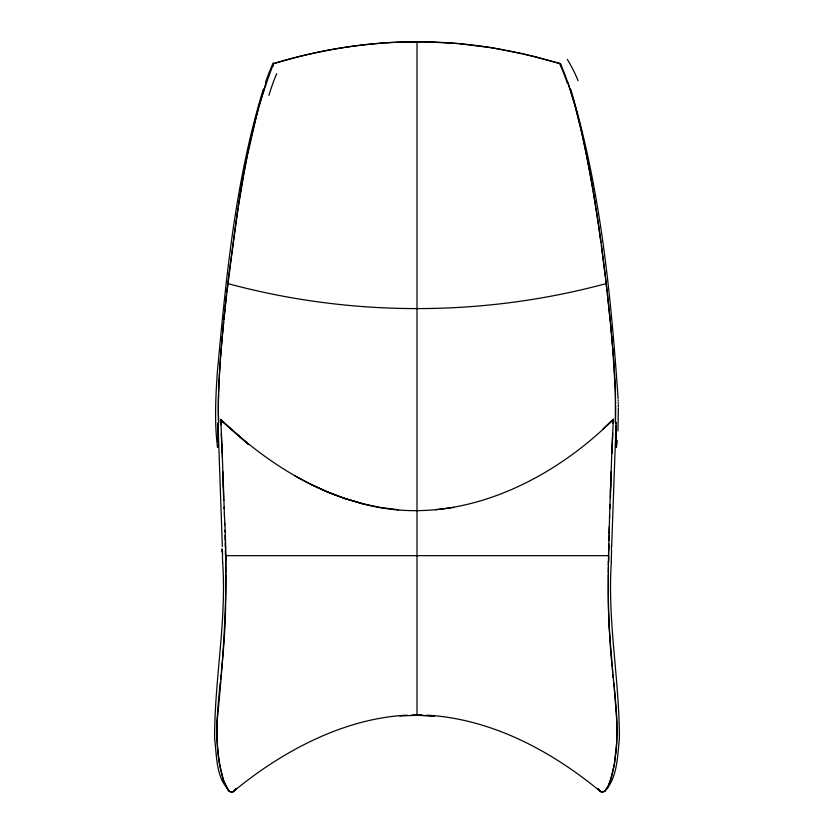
<?xml version="1.0" encoding="UTF-8"?>
<svg xmlns="http://www.w3.org/2000/svg" width="834" height="834" viewBox="0 0 834 834"><rect width="100%" height="100%" fill="white"/><g stroke="black" fill="none" stroke-linecap="round" stroke-linejoin="round"><path stroke-width="1.25" d="M225.795 587.97L225.795 581.663M225.795 588.867L225.753 596.049M608.205 581.663L608.205 587.97M608.215 580.766L608.247 574.511M615.669 410.589L615.669 405.824M218.331 405.824L218.331 410.589M616.097 423.38L616.086 422.244L611.666 546.489M216.934 729.302L216.944 734.4M615.669 411.172L615.607 415.728M218.341 405.209L218.414 399.674M220.593 420.346L220.666 419.335C256.226 453.362 297.675 482.354 344.525 498.409L327.335 491.893L310.613 484.262L294.412 475.578M225.743 596.936L225.649 604.035M608.267 572.718L608.33 567.287M616.076 425.257L616.399 447.17M216.944 728.833L217.059 723.443M617.056 734.4L616.941 723.443M220.593 420.284L220.614 419.554M608.351 565.473L608.424 561.094M617.045 734.858L616.149 750.85L614.074 765.883M217.882 442.051L217.945 427.175M225.628 604.921L225.503 611.072M611.332 562.293C607.329 621.33 619.506 679.72 619.381 738.57C617.41 756.219 617.66 777.017 605.109 790.976M611.458 556.142L611.583 550.013M218.425 399.059L218.581 393.367M608.632 550.346L608.518 555.663L225.482 555.663L225.368 550.346M615.596 416.281L615.492 420.044M608.737 545.832L608.778 544.07M608.862 540.568L609.008 535.334M225.472 611.947L224.992 625.761M609.06 533.604L609.258 526.765M609.623 514.891L608.413 561.876L608.351 604.035M609.508 518.383L610.488 488.787M609.821 508.646L609.956 504.695M218.612 392.084L218.862 385.621M217.08 722.932L217.288 717.793M615.419 422.181L615.273 388.967L612.719 348.205M610.384 491.851L610.644 484.439M610.54 487.327L611.875 451.1M615.471 420.565L615.398 422.598M217.81 444.835L217.632 447.097M611.781 453.519L612.104 445.481M612.031 447.264L613.376 419.387C548.991 483.626 453.842 528.683 362.05 503.621M218.925 384.318L219.248 377.739M224.951 626.615L224.19 640.022M217.32 717.271L217.632 711.882M613.063 423.401L613.105 422.525M219.321 376.426L220.489 358.38M617.931 430.917L618.348 408.17M613.167 421.504L613.209 420.805M217.674 711.329L218.591 699.736M224.137 640.846L222.48 660.684M613.251 420.242L613.334 419.335L603.097 429.072L613.365 419.304M220.593 357.025L221.281 348.205M617.275 440.592L616.493 447.18M221.448 346.162L222.282 336.592M218.644 699.121L219.676 688.373M222.532 333.85L223.637 322.185M222.407 661.445L221.823 667.429M223.908 319.432L224.972 309.112M221.75 668.17L221.302 672.558M219.811 687.049L220.291 682.358M221.083 674.696L220.572 679.606M225.19 307.037L226.473 295.309M226.858 291.858L228.62 276.836M228.829 275.084L238.086 208.177M238.357 206.478L244.081 172.847M244.393 171.178L247.25 156.281M614.012 766.185L609.998 781.865M247.583 154.634L258.321 108.159M273.02 66.261L273.615 63.655C309.518 52.698 346.642 45.693 384.078 42.92M258.738 106.616L266.046 82.722M263.346 89.071C235.157 181.114 226.066 277.753 217.247 373.215C215.672 397.808 214.39 422.661 217.507 447.18M609.925 782.042L606.954 788.589L605.88 789.162M236.168 788.495L235.626 789.235M235.939 788.776C235.251 789.892 233.687 791.581 232.801 791.987C280.099 752.716 342.326 718.397 407.055 715.165M235.49 789.412L233.489 791.539M604.984 791.091L601.773 792.206L604.379 791.602L608.174 786.295L611.635 776.652L614.46 763.673L616.753 742.958L616.712 717.793M605.588 278.566L606.193 283.581C482.907 316.93 351.093 316.93 227.807 283.581M435.536 509.782L453.873 507.426M385.642 42.805L393.45 42.325M395.014 42.253L426.435 41.804L457.689 43.545M399.861 715.979L417 715.249L434.212 715.968L417 715.249M412.027 715.009L421.973 715.009M504.799 50.05C428.144 35.268 348.132 40.73 273.615 63.655C243.872 138.882 236.241 220.562 225.931 300.188C221.969 338.385 217.997 376.718 218.383 415.165M426.945 715.165C491.643 718.866 551.347 750.923 600.501 791.529L601.721 792.196L598.51 789.412M459.232 43.691L491.362 47.736L522.397 53.647M398.464 509.782L380.096 507.416L362.081 503.58L344.442 498.398L362.123 503.611L344.484 498.367L327.303 491.904L310.613 484.262M506.28 50.332L535.459 56.733L560.385 63.655C573.062 92.668 580.078 123.703 586.417 154.634M523.846 53.97L560.385 63.655L560.98 66.261M228.12 789.162C215.87 776.569 216.798 755.229 214.619 738.57C214.421 679.71 226.744 621.34 222.668 562.293M229.016 791.091L232.165 792.227L230.914 792.227L228.339 790.371L228.954 791.039M600.511 791.539L598.061 788.776M598.374 789.235L597.832 788.495M224.075 782.042L228.276 790.298L223.47 780.29L219.978 766.185M224.002 781.865C219.071 766.717 217.288 750.725 216.955 734.858M570.654 89.071C600.584 189.422 610.957 294.673 618.109 398.788M567.954 82.722L574.834 105.074L581.183 130.271C596.101 197.064 604.796 265.097 611.405 333.162M586.75 156.281L589.607 171.178M589.919 172.847L592.87 189.589M219.926 765.883C217.184 750.892 216.506 735.567 217.174 720.357C224.127 652.094 228.443 583.529 224.377 514.891M593.162 191.278L595.643 206.478M595.914 208.177L598.249 223.481M598.499 225.19L600.928 242.287M601.397 245.728L605.38 276.836M606.193 283.581L607.142 291.858M607.381 293.933L608.81 307.037M608.956 308.413L610.29 321.497M612.698 672.558L612.25 668.17M613.219 677.667L609.049 626.615M613.709 682.358L614.189 687.049M612.917 674.696L614.773 692.898M612.104 666.689L611.593 661.445M614.324 688.373L616.92 722.932M610.498 323.561L613.355 356.347M614.835 693.534L615.356 699.121M611.52 660.684L610.415 648.154M611.656 335.904L612.49 345.474M615.409 699.736L615.867 705.084M615.909 705.668L616.326 711.329M610.352 647.351L608.528 611.947M220.749 420.169L220.676 419.377L221.01 424.85M613.511 358.38L614.168 367.794M616.368 711.882L616.68 717.271M614.251 369.128L614.679 376.426M217.966 422.65L217.945 427.039M220.854 421.775L220.927 423.213M614.752 377.739L615.075 384.318M220.968 423.974L221.896 445.481M218.028 423.735L222.334 546.489M609.008 625.761L608.257 596.936M615.138 385.621L615.388 392.084M218.602 422.598L218.393 415.728M222.125 451.1L222.355 457.126M221.875 444.824L222.219 453.519M222.282 455.166L223.46 487.327M223.356 484.439L223.898 500.025M224.127 507.124L224.388 515.099M223.877 499.43L224.179 508.646M218.581 422.181L218.331 411.172M618.15 400.059L618.171 400.695M615.409 392.731L615.461 394.638M224.617 522.543L224.7 525.066M224.846 530.163L224.899 531.884M618.213 401.957L618.244 403.218M224.992 535.334L225.128 540.568M615.502 395.91L615.513 396.536M608.497 611.072L608.372 604.921M225.263 545.832L225.18 542.319M618.275 404.469L618.328 406.94M615.544 397.797L615.555 398.423M222.417 550.013L222.542 556.142M615.586 399.674L615.607 400.925M225.576 561.094L225.649 565.473M615.628 402.155L615.648 404M225.66 566.38L225.733 572.718M608.247 596.049L608.205 588.867M225.753 574.511L225.785 580.766M417 41.7L417 715.176M560 64.385A221.688 107.013 -84.3 0 1 567.422 83.525M611.906 452.726A167.634 0.584 -88 0 1 612.698 433.409M610.363 497.773A175.265 1.095 -88.3 0 1 611.301 471.408M265.608 82.045A221.688 108.066 83.9 0 1 273.218 62.894M221.302 433.409A167.634 0.584 88 0 1 222.094 452.726M222.699 471.408A175.265 1.095 88.3 0 1 223.637 497.773M225.805 554.85A120.951 8.767 89.6 0 1 225.91 560.49M608.716 561.616A120.951 8.121 -89.5 0 1 608.81 556.382M567.308 59.422A208.907 128.186 -73.1 0 1 578.108 80.731M611.374 549.116A127.8 6.828 -89.3 0 1 611.468 545.478M611.27 562.126A116.082 5.682 -89.3 0 1 611.385 555.913M222.47 556.414A116.082 5.536 89.3 0 1 222.595 562.47M221.886 548.668A127.8 6.109 89.3 0 1 221.959 551.941M268.955 95.368A208.907 115.613 79.8 0 1 276.69 73.632M608.799 550.023A130.938 7.047 -89.4 0 1 608.883 546.499M225.409 545.186A130.938 7.36 89.4 0 1 225.493 548.866M248.657 444.553L220.739 420.023L248.657 444.553"/></g></svg>
